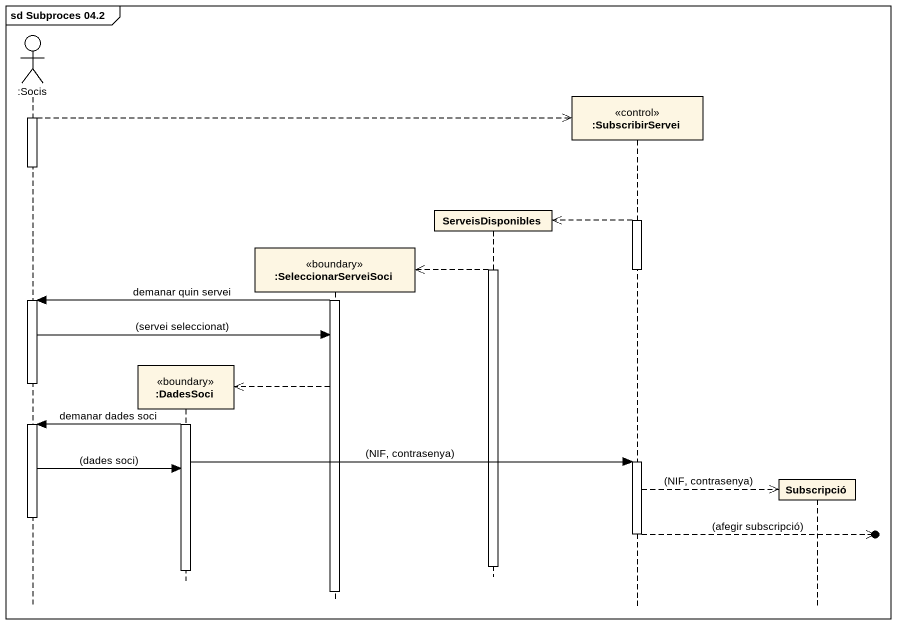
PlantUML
@startuml
mainframe sd Subproces 04.2
hide footbox
actor ":Socis" as Socis
participant ":DadesSoci" as DadesSoci <<boundary>>
participant ":SeleccionarServeiSoci" as SeleccionarServeiSoci <<boundary>>
participant ServeisDisponibles
participant ":SubscribirServei" as SubscribirServei <<control>>
participant Subscripció

activate Socis
Socis -->> SubscribirServei **
deactivate Socis
activate SubscribirServei
SubscribirServei -->> ServeisDisponibles **
activate ServeisDisponibles
ServeisDisponibles -->> SeleccionarServeiSoci **
deactivate SubscribirServei
activate SeleccionarServeiSoci
SeleccionarServeiSoci -> Socis : demanar quin servei
activate Socis
Socis -> SeleccionarServeiSoci : (servei seleccionat)
deactivate Socis
SeleccionarServeiSoci -->> DadesSoci **
activate DadesSoci
DadesSoci -> Socis : demanar dades soci
activate Socis
DadesSoci -> SubscribirServei : (NIF, contrasenya)
activate SubscribirServei
Socis -> DadesSoci : (dades soci)
SubscribirServei -->> Subscripció ** : (NIF, contrasenya)
deactivate Socis
SubscribirServei -->>o] : (afegir subscripció)
deactivate SubscribirServei
deactivate ServeisDisponibles
deactivate DadesSoci
deactivate SeleccionarServeiSoci
@enduml
